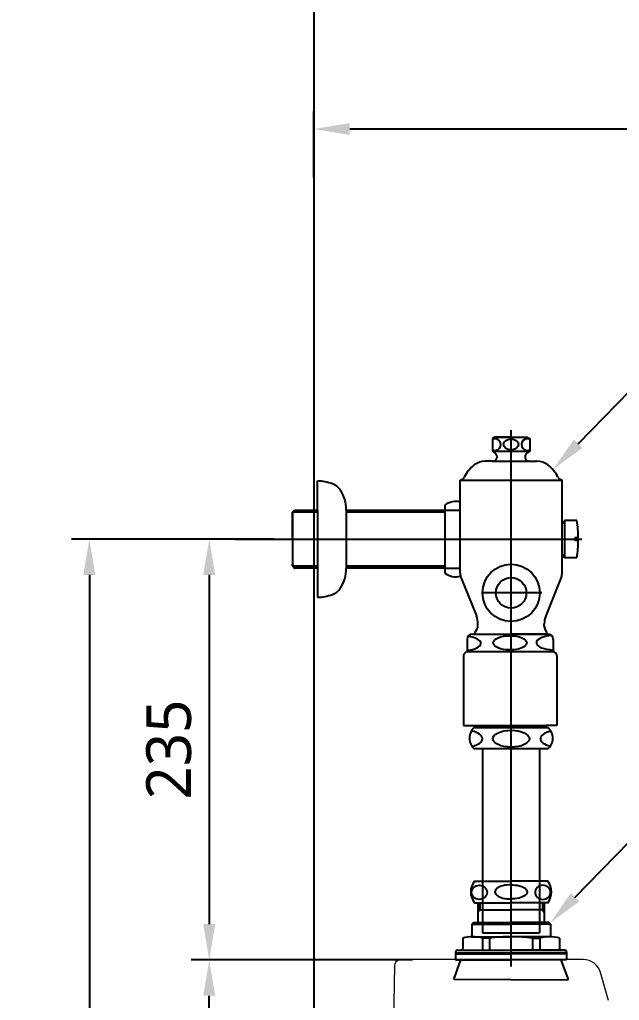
# Model space of a CAD drawing. Extents: x 26 to 4543, y 25 to 3100.
# Drawn here: x 26 to 360, y 604 to 1152 of the extents above; entities that cross this region are included whole.
import ezdxf

# ---------------------------------------------------------------- set-up
doc = ezdxf.new("R2010")
doc.units = 0
doc.header["$LTSCALE"] = 20
doc.header["$MEASUREMENT"] = 0
doc.layers.get('0').update_dxf_attribs({"linetype": 'CONTINUOUS'})
doc.layers.get('DEFPOINTS').update_dxf_attribs({"linetype": 'CONTINUOUS'})
for name, color, linetype in [('3', 3, 'CONTINUOUS'), ('4', 4, 'CONTINUOUS'), ('6', 6, 'CONTINUOUS'), ('FAUCET', 4, 'CONTINUOUS')]:
    doc.layers.add(name, color=color, linetype=linetype)
doc.layers.add('c', color=4, linetype='CONTINUOUS', lineweight=20)
doc.styles.get("Standard").update_dxf_attribs({"font": 'NanumGothic.ttf'})
doc.dimstyles.get("Standard").update_dxf_attribs({"dimtxt": 2.5, "dimasz": 2, "dimexe": 2, "dimexo": 1, "dimgap": 1.5, "dimtad": 1, "dimdec": 0, "dimlfac": 10, "dimrnd": 0.5, "dimzin": 0, "dimdsep": 46, "dimtxsty": 'Standard', "dimcen": 0, "dimclrt": 2, "dimadec": 0, "dimazin": 0, "dimtfac": 1, "dimtdec": 0, "dimtmove": 0, "dimatfit": 3, "dimfxl": 0, "dimtolj": 1, "dimtzin": 0, "dimarcsym": 0})

# ---------------------------------------------------------------- blocks, each defined once
blk = doc.blocks.new('*D12')
at = {"layer": '3', "color": 3, "lineweight": -2}
for p, q in [((190, 1063.73), (190, 1100.73)), ((910, 991.73), (910, 1100.73)), ((890, 1090.73), (210, 1090.73))]:
    blk.add_line(p, q, dxfattribs=at)
at = {"layer": '3', "color": 3}
for points in [[(210, 1094.06), (210, 1087.39), (190, 1090.73)], [(890, 1094.06), (890, 1087.39), (910, 1090.73)]]:
    blk.add_solid(points, dxfattribs=at)
at = {"layer": 'DEFPOINTS', "color": 0}
for p in [(190, 1090.73), (190, 1063.73), (910, 991.73)]:
    blk.add_point(p, dxfattribs=at)
at = {"layer": '3', "color": 2, "insert": (550, 1113.23), "char_height": 25, "attachment_point": 5}
blk.add_mtext('\\A1;720', dxfattribs=at)
blk = doc.blocks.new('*D13')
at = {"layer": '3', "color": 3, "lineweight": -2}
for p, q in [((167.5, 861.73), (54.63, 861.73)), ((64.63, 841.73), (64.63, 246.73)), ((190, 226.73), (54.63, 226.73))]:
    blk.add_line(p, q, dxfattribs=at)
at = {"layer": '3', "color": 3}
for points in [[(61.29, 841.73), (67.96, 841.73), (64.63, 861.73)], [(61.29, 246.73), (67.96, 246.73), (64.63, 226.73)]]:
    blk.add_solid(points, dxfattribs=at)
at = {"layer": 'DEFPOINTS', "color": 0}
for p in [(167.5, 861.73), (64.63, 226.73), (190, 226.73)]:
    blk.add_point(p, dxfattribs=at)
at = {"layer": '3', "color": 2, "insert": (42.13, 544.23), "char_height": 25, "attachment_point": 5, "rotation": 90}
blk.add_mtext('\\A1;635', dxfattribs=at)
blk = doc.blocks.new('*D14')
at = {"layer": '3', "color": 3, "lineweight": -2}
for p, q in [((145.75, 861.73), (121.52, 861.73)), ((131.52, 841.73), (131.52, 646.73)), ((131.52, 626.73), (121.52, 626.73))]:
    blk.add_line(p, q, dxfattribs=at)
at = {"layer": '3', "color": 3}
for points in [[(128.19, 841.73), (134.86, 841.73), (131.52, 861.73)], [(128.19, 646.73), (134.86, 646.73), (131.52, 626.73)]]:
    blk.add_solid(points, dxfattribs=at)
at = {"layer": 'DEFPOINTS', "color": 0}
for p in [(145.75, 861.73), (131.52, 626.73), (131.52, 626.73)]:
    blk.add_point(p, dxfattribs=at)
at = {"layer": '3', "color": 2, "insert": (109.02, 744.23), "char_height": 25, "attachment_point": 5, "rotation": 90}
blk.add_mtext('\\A1;235', dxfattribs=at)
blk = doc.blocks.new('*D19')
at = {"color": 3, "lineweight": -2}
for p, q in [((245, 626.73), (121.52, 626.73)), ((131.52, 246.73), (131.52, 606.73)), ((190, 226.73), (121.52, 226.73))]:
    blk.add_line(p, q, dxfattribs=at)
at = {"color": 3}
for points in [[(128.19, 606.73), (134.86, 606.73), (131.52, 626.73)], [(128.19, 246.73), (134.86, 246.73), (131.52, 226.73)]]:
    blk.add_solid(points, dxfattribs=at)
at = {"layer": 'DEFPOINTS', "color": 0}
for p in [(131.52, 626.73), (245, 626.73), (190, 226.73)]:
    blk.add_point(p, dxfattribs=at)
at = {"color": 2, "insert": (109.02, 426.73), "char_height": 25, "attachment_point": 5, "rotation": 90}
blk.add_mtext('\\A1;400', dxfattribs=at)

msp = doc.modelspace()

# ---------------------------------------------------------------- linework, layer by layer
at = {"layer": '3'}
for p, q in [((300, 861.72805), (300, 921.2456)), ((145.74923, 861.72805), (328.5, 861.72805)), ((279.5, 670.72805), (300, 670.72805)), ((320.5, 670.72805), (300, 670.72805)), ((279.5, 658.72805), (300, 658.72805)), ((281.5, 658.72805), (281.5, 648.22805)), ((282.5, 658.72805), (282.5, 654.72805)), ((320.5, 658.72805), (300, 658.72805)), ((317.5, 658.72805), (317.5, 654.72805)), ((318.5, 658.72805), (318.5, 648.22805)), ((281.5, 654.72805), (300, 654.72805)), ((282.5, 654.72805), (281.5, 653.47805)), ((318.5, 654.72805), (300, 654.72805)), ((317.5, 654.72805), (318.5, 653.47805)), ((279, 647.72805), (278, 646.72805)), ((278, 646.72805), (300, 646.72805)), ((278, 646.72805), (278, 639.72805)), ((279, 647.72805), (300, 647.72805)), ((279, 647.72805), (279, 647.72805)), ((321, 647.72805), (300, 647.72805)), ((322, 646.72805), (300, 646.72805)), ((321, 647.72805), (322, 646.72805)), ((321, 647.72805), (321, 647.72805)), ((322, 646.72805), (322, 639.72805)), ((273, 638.92297), (273, 633.22805)), ((278, 639.72805), (300, 639.72805)), ((288, 638.84162), (284, 638.84162)), ((284, 638.84162), (284, 632.22805)), ((288, 638.84162), (288, 632.22805)), ((322, 639.72805), (300, 639.72805)), ((312, 638.84162), (312, 632.22805)), ((312, 638.84162), (316, 638.84162)), ((316, 638.84162), (316, 632.22805)), ((327, 638.92297), (327, 633.22805)), ((269, 631.22805), (269, 626.72805)), ((269, 630.72805), (300, 630.72805)), ((269, 630.22805), (300, 630.22805)), ((270, 632.22805), (272, 632.22805)), ((272, 632.22805), (300, 632.22805)), ((328, 632.22805), (300, 632.22805)), ((331, 630.72805), (300, 630.72805)), ((331, 630.22805), (300, 630.22805)), ((330, 632.22805), (328, 632.22805)), ((331, 631.22805), (331, 626.72805)), ((268, 615.79646), (272, 626.72805)), ((269, 626.72805), (300, 626.72805)), ((331, 626.72805), (300, 626.72805)), ((332, 615.79646), (328, 626.72805)), ((300, 615.72805), (268, 615.79646)), ((300, 615.72805), (332, 615.79646))]:
    msp.add_line(p, q, dxfattribs=at)
for centre, radius, start, end in [((287.5, 664.72805), 10, 143.1301024, 216.8698976), ((312.5, 664.72805), 10, 323.1301024, 36.8698976), ((281, 648.22805), 0.5, 270, 0), ((319, 648.22805), 0.5, 180, 270), ((278.37139, 621.49253), 18.2393, 72.0252391, 107.1272796), ((300, 558.06034), 81.66771, 90, 98.4494573), ((300, 558.06034), 81.66771, 81.5505427, 90), ((321.62861, 621.49253), 18.2393, 72.8727204, 107.9747609), ((270, 631.22805), 1, 90, 180), ((272, 633.22805), 1, 270, 0), ((328, 633.22805), 1, 180, 270), ((330, 631.22805), 1, 0, 90)]:
    msp.add_arc(centre, radius, start, end, dxfattribs=at)
msp.add_ellipse((282.2708, 664.50182), major_axis=(-4.3189, 0), ratio=0.917952679, dxfattribs=at)
msp.add_ellipse((300, 664.7635), major_axis=(-9.05575, 0), ratio=0.437793456, start_param=4.71238898, end_param=7.853981634, dxfattribs=at)
at = {"layer": '3', "extrusion": (0, 0, -1)}
msp.add_ellipse((300, 664.7635), major_axis=(9.05575, 0), ratio=0.437793456, start_param=4.71238898, end_param=7.853981634, dxfattribs=at)
msp.add_ellipse((317.7292, 664.50182), major_axis=(4.3189, 0), ratio=0.917952679, dxfattribs=at)
at = {"layer": '4'}
for p, q in [((300, 623.11954), (300, 922.47827)), ((291, 918.72805), (289.60769, 917.9242)), ((289.60769, 917.9242), (289.60769, 910.86594)), ((300, 918.72805), (291, 918.72805)), ((292.5, 918.72805), (309, 918.72805)), ((309, 918.72805), (310.3923, 917.9242)), ((310.3923, 917.9242), (310.3923, 910.86594)), ((289.60769, 910.86594), (310.3923, 910.86594)), ((289.60769, 910.86594), (291.15297, 909.76272)), ((289.60769, 910.86594), (290.45262, 910.26272)), ((310.3923, 910.86594), (308.84703, 909.76272)), ((310.3923, 910.86594), (309.54737, 910.26272)), ((289.70034, 905.22805), (285.54926, 905.22805)), ((289.70034, 905.22805), (310.29966, 905.22805)), ((310.29966, 905.22805), (314.45074, 905.22805)), ((192, 877.97805), (192, 894.22805)), ((271.5, 842.69096), (271.5, 894.72805)), ((271.5, 894.7136), (328.5, 894.57139)), ((328.5, 894.57139), (328.3334, 894.73799)), ((328.5, 842.69096), (328.5, 894.72805)), ((178, 876.82805), (179.15, 877.97805)), ((192, 876.82805), (178, 876.82805)), ((178, 861.72805), (178, 876.82805)), ((178, 876.82805), (178, 875.72805)), ((179.15, 877.97805), (192, 877.97805)), ((192, 877.97805), (192, 845.47805)), ((207.99844, 877.97805), (263, 877.97805)), ((207.99844, 877.97805), (207.99844, 845.47805)), ((263, 876.82805), (207.99844, 876.82805)), ((263, 876.82805), (261.00814, 877.97805)), ((263, 880.72805), (263, 861.72805)), ((263, 877.97805), (271.5, 877.97805)), ((178, 875.72805), (178, 847.72805)), ((329.72427, 872.12035), (329.17278, 870.96718)), ((336.72427, 872.12035), (329.72427, 872.12035)), ((329.72427, 872.12035), (329.72427, 851.33574)), ((145.74923, 861.72805), (300, 861.72805)), ((172.82716, 861.72805), (339.50029, 861.72805)), ((263, 861.72805), (263, 842.72805)), ((335.5, 862.47805), (335.5, 860.97805)), ((337.5, 862.47805), (335.5, 862.47805)), ((337.5, 860.97805), (335.5, 860.97805)), ((329.72427, 851.33574), (329.17278, 852.48892)), ((336.72427, 851.33574), (329.72427, 851.33574)), ((178, 847.72805), (178, 846.62805)), ((178, 846.62805), (178, 847.72805)), ((192, 846.62805), (178, 846.62805)), ((178, 846.62805), (179.15, 845.47805)), ((192, 845.47805), (179.15, 845.47805)), ((192, 845.47805), (192, 829.22805)), ((263, 846.62805), (207.99844, 846.62805)), ((263, 845.47805), (207.99844, 845.47805)), ((263, 846.62805), (261.00814, 845.47805)), ((263, 845.47805), (271.5, 845.47805)), ((271.85761, 840.83401), (280.64172, 818.87375)), ((328.14238, 840.83401), (319.35828, 818.87375)), ((317.15063, 831.72805), (283.74298, 831.72805)), ((280, 809.72805), (281.09807, 811.62997)), ((281.5, 813.12997), (281.5, 814.41706)), ((318.5, 813.12997), (318.5, 814.41706)), ((318.5, 812.86202), (318.5, 813.22805)), ((320, 809.72805), (318.76795, 811.86202)), ((275.50679, 805.72805), (275.50679, 798.72805)), ((278.50679, 808.72805), (299.50679, 808.72805)), ((279.62754, 808.72805), (279.77754, 808.72805)), ((280, 808.72805), (280, 809.72805)), ((320.50679, 808.72805), (299.50679, 808.72805)), ((299.77754, 808.72805), (320.31904, 808.72805)), ((319.92754, 808.72805), (319.77754, 808.72805)), ((319.92754, 808.72805), (320.31904, 808.72805)), ((320, 808.72805), (320, 809.72805)), ((323.50679, 805.72805), (323.50679, 798.72805)), ((273.50679, 796.72805), (273.50679, 757.72805)), ((323.50679, 798.72805), (275.50679, 798.72805)), ((325.50679, 796.72805), (325.50679, 757.72805)), ((273.50679, 757.72805), (319.50679, 757.72805)), ((279.4585, 756.56152), (320.5415, 756.56152)), ((279.50679, 757.72805), (279.50679, 756.56152)), ((319.50679, 757.72805), (319.50679, 756.56152)), ((325.50679, 757.72805), (319.50679, 757.72805)), ((279.62754, 754.22805), (279.23604, 754.22805)), ((320.5415, 744.56152), (279.4585, 744.56152)), ((284.125, 744.56152), (284.125, 641.9346)), ((315.875, 744.56152), (315.875, 641.9346)), ((284.125, 641.9346), (315.875, 641.9346))]:
    msp.add_line(p, q, dxfattribs=at)
for radius in [16, 8.5]:
    msp.add_circle((300, 831.72805), radius, dxfattribs=at)
for centre, radius, start, end in [((291.02507, 914.50318), 3.24188, 244.0740595, 115.9259405), ((308.97492, 914.50318), 3.24188, 64.0740595, 295.9259405), ((289.70034, 907.72805), 2.5, 270, 54.4756044), ((310.29966, 907.72805), 2.5, 125.5243956, 270), ((285.54926, 895.22805), 10, 90, 127.8232992), ((314.45074, 895.22805), 10, 52.1767008, 90), ((291.68154, 887.32899), 20, 127.8232992, 153.2498214), ((308.31845, 887.32899), 20, 26.7501786, 52.1767008), ((190.5, 864.26557), 30, 70.9928639, 87.134016), ((271.14898, 897.693), 3, 276.7194091, 333.4346042), ((328.85102, 897.693), 3, 206.5653958, 263.2805909), ((196.65552, 883.30621), 10, 37.1965492, 68.8073231), ((188, 878.22805), 20, 359.2837841, 33.7922884), ((269.02512, 872.74695), 10, 75.6710697, 127.05), ((328, 871.52805), 1.3, 292.6198649, 334.4413135), ((267.5, 861.72805), 70, 4.4243558, 8.5377786), ((267.5, 861.72805), 70, 0.6138599, 4.4243558), ((267.5, 861.72805), 70, 355.5756442, 359.3861401), ((267.5, 861.72805), 70, 351.4622214, 355.5756442), ((328, 851.92805), 1.3, 25.5586865, 67.3801351), ((188, 845.22805), 20, 326.2077116, 0.7162159), ((269.02512, 850.70915), 10, 232.95, 285.8888098), ((276.5, 842.69096), 5, 180, 201.8014095), ((323.5, 842.69096), 5, 338.1985905, 360), ((196.65552, 840.14988), 10, 291.1926769, 322.8034508), ((190.5, 859.19052), 30, 272.865984, 289.0071361), ((269.5, 814.41706), 12, 0, 21.8014095), ((330.5, 814.41706), 12, 158.1985905, 180), ((278.5, 813.12997), 3, 330, 0), ((320.5, 812.86202), 2, 180, 210), ((278.50679, 805.72805), 3, 90, 180), ((320.50679, 805.72805), 3, 0, 90), ((275.50679, 796.72805), 2, 90, 180), ((323.50679, 796.72805), 2, 0, 90), ((284.75, 750.56152), 8, 131.4096221, 228.5903779), ((315.25, 750.56152), 8, 311.4096221, 48.5903779)]:
    msp.add_arc(centre, radius, start, end, dxfattribs=at)
for centre, major_axis, ratio in [((299.97027, 914.59837), (-4.14983, 0), 0.740556988), ((299.38031, 803.81661), (-9.40496, 0), 0.419685131), ((300, 750.28021), (-10.23571, 0), 0.459035245)]:
    msp.add_ellipse(centre, major_axis=major_axis, ratio=ratio, dxfattribs=at)
for centre, major_axis, ratio, start_param, end_param in [((273.73849, 803.55051), (-9.40496, 0), 0.419685131, 1.759940366, 4.469161374), ((323.5138, 803.90531), (9.40496, 0), 0.419685131, 1.663630728, 4.711643511), ((273.79152, 750.28021), (10.23571, 0), 0.459035245, -1.130192702, 1.164004496), ((326.65081, 750.28021), (-10.23571, 0), 0.459035245, -1.12161408, 1.088391071)]:
    msp.add_ellipse(centre, major_axis=major_axis, ratio=ratio, start_param=start_param, end_param=end_param, dxfattribs=at)
msp.add_point((179.15, 845.47805), dxfattribs=at)
at = {"layer": '6'}
msp.add_lwpolyline([(2190, 2104.22805), (190, 2104.22805), (190, 226.72805), (2066.7163, 226.72805), (2066.7163, 1226.72805)], dxfattribs=at)
at = {"layer": 'c', "color": 7}
for p, q in [((255.56512, 626.9139), (238.18741, 626.9139)), ((323.54816, 626.92722), (255.57232, 626.92722)), ((340.29348, 626.9139), (323.54816, 626.9139)), ((233.77034, 546.59067), (235.1888, 623.91509)), ((354.35533, 604.16726), (349.90547, 619.67246))]:
    msp.add_line(p, q, dxfattribs=at)
msp.add_arc((340.29348, 616.9139), 10, 16.0130364, 90, dxfattribs=at)
at = {"layer": 'c', "color": 7, "extrusion": (0, 0, -1)}
msp.add_ellipse((238.18741, 623.91509), major_axis=(0, 2.99881), ratio=0.999936047, start_param=-1.570796326, end_param=0.000000001, dxfattribs=at)
at = {"layer": 'FAUCET', "color": 3}
for p, q in [((337.41055, 915.01574), (407.62636, 987.16908)), ((335.65149, 661.70308), (437.85475, 766.72654))]:
    msp.add_line(p, q, dxfattribs=at)
for points in [[(339.79943, 912.69101), (323.46217, 900.68247), (335.02167, 917.34047)], [(338.04037, 659.37835), (321.70311, 647.36981), (333.26261, 664.02781)]]:
    msp.add_solid(points, dxfattribs=at)

# ---------------------------------------------------------------- dimensions: what is measured, and where the dimension line sits
dim = msp.add_linear_dim(base=(131.52404, 626.72805), p1=(190, 226.72805), p2=(245, 626.72805), angle=90, dimstyle='Standard', override={"dimtxt": 25, "dimasz": 20, "dimexe": 10, "dimexo": 0, "dimgap": 10, "dimdec": 4, "dimlfac": 1, "dimzin": 8, "dimclrd": 3, "dimclre": 3, "dimtdec": 4})
dim.commit()
dim.dimension.update_dxf_attribs({"geometry": '*D19', "text_midpoint": (109.02404, 426.72805)})
at = {"layer": '3'}
dim = msp.add_linear_dim(base=(190, 1090.72805), p1=(910, 991.72805), p2=(190, 1063.72805), dimstyle='Standard', override={"dimtxt": 25, "dimasz": 20, "dimexe": 10, "dimexo": 0, "dimgap": 10, "dimdec": 4, "dimlfac": 1, "dimzin": 8, "dimclrd": 3, "dimclre": 3, "dimtdec": 4}, dxfattribs=at)
dim.commit()
dim.dimension.update_dxf_attribs({"geometry": '*D12', "text_midpoint": (550, 1113.22805)})
for base, p1, p2, picture, middle in [((64.62606, 226.72805), (167.5, 861.72805), (190, 226.72805), '*D13', (42.12606, 544.22805)), ((131.52404, 626.72805), (145.74923, 861.72805), (131.52404, 626.72805), '*D14', (109.02404, 744.22805))]:
    dim = msp.add_linear_dim(base=base, p1=p1, p2=p2, angle=90, dimstyle='Standard', override={"dimtxt": 25, "dimasz": 20, "dimexe": 10, "dimexo": 0, "dimgap": 10, "dimdec": 4, "dimlfac": 1, "dimzin": 8, "dimclrd": 3, "dimclre": 3, "dimtdec": 4}, dxfattribs=at)
    dim.commit()
    dim.dimension.update_dxf_attribs({"geometry": picture, "text_midpoint": middle})

doc.saveas('drawing.dxf')
